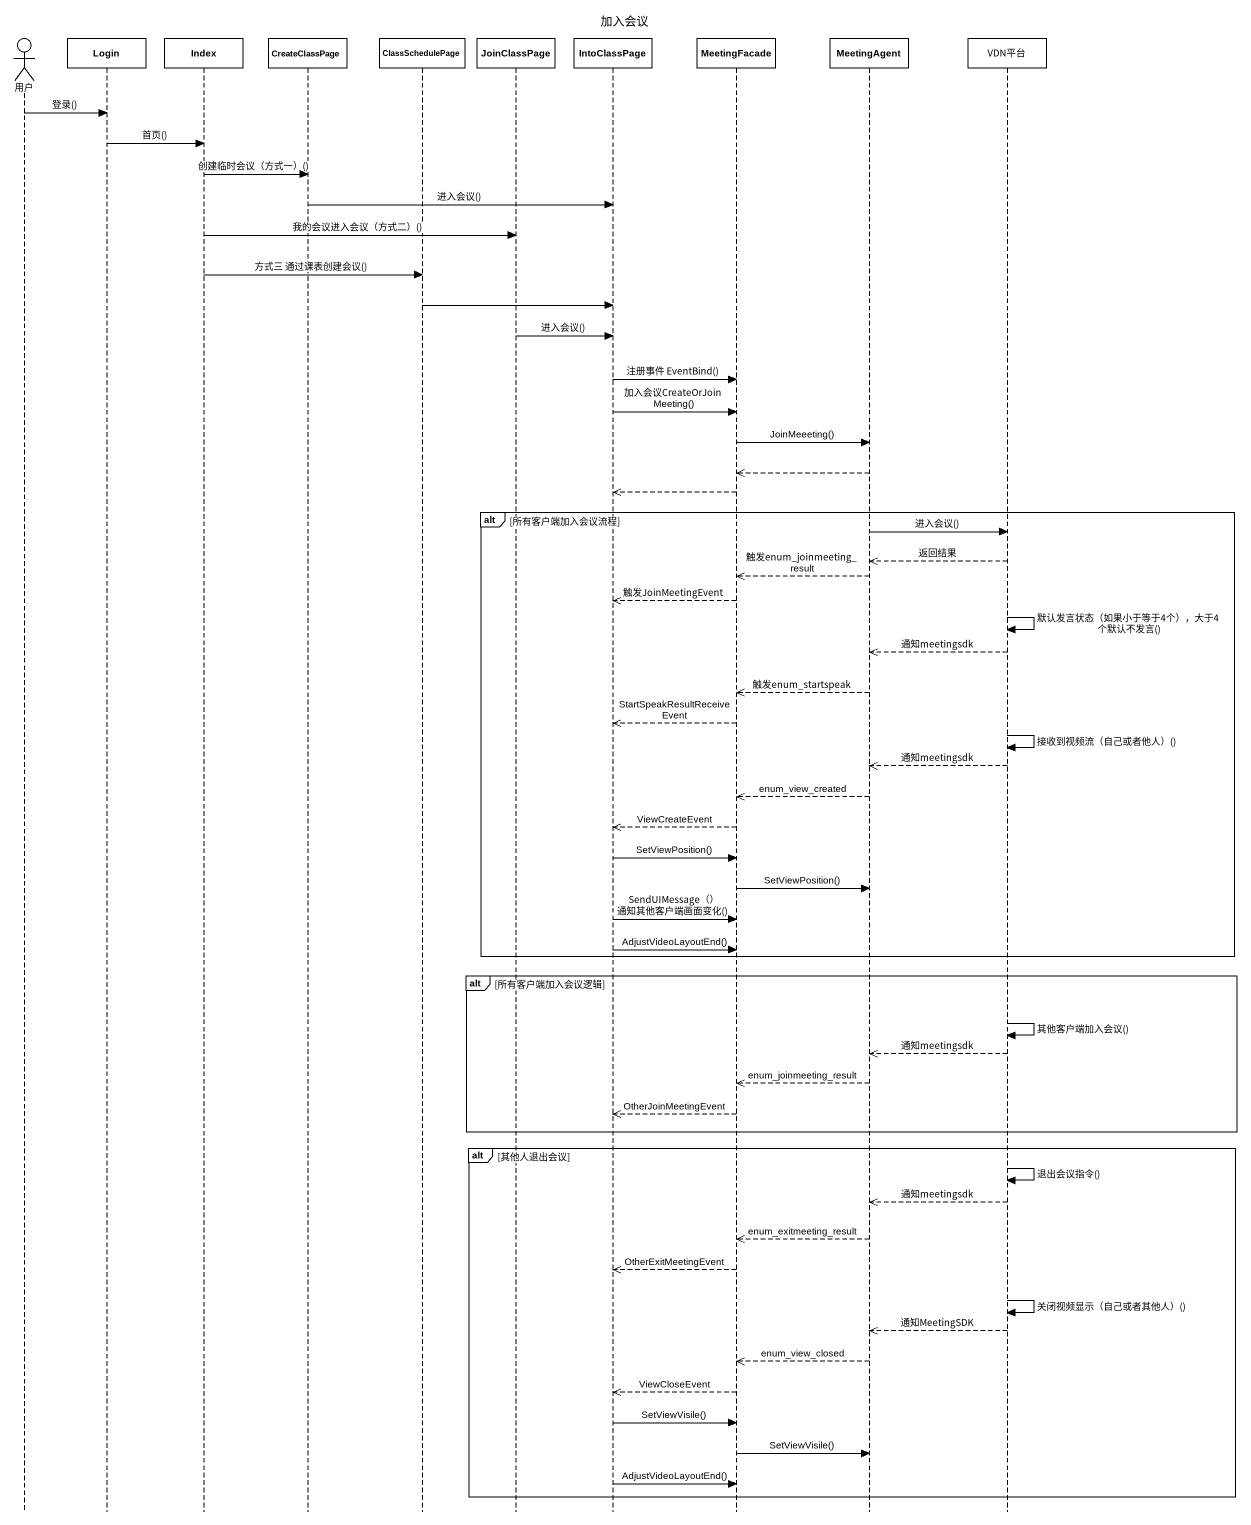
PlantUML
@startuml
title 加入会议
hide footbox
actor 用户
participant Login
participant Index
participant CreateClassPage
participant ClassSchedulePage
participant JoinClassPage
participant IntoClassPage
participant MeetingFacade
participant MeetingAgent
participant VDN平台

用户 -> Login : 登录()
Login -> Index : 首页()
Index -> CreateClassPage : 创建临时会议（方式一）()
CreateClassPage -> IntoClassPage : 进入会议()
Index -> JoinClassPage : 我的会议进入会议（方式二）()
Index -> ClassSchedulePage : 方式三 通过课表创建会议()
ClassSchedulePage -> IntoClassPage
JoinClassPage -> IntoClassPage : 进入会议()
IntoClassPage -> MeetingFacade : 注册事件 EventBind()
IntoClassPage -> MeetingFacade : 加入会议CreateOrJoinMeeting()
MeetingFacade -> MeetingAgent : JoinMeeeting()
MeetingAgent -->> MeetingFacade
MeetingFacade -->> IntoClassPage
alt 所有客户端加入会议流程
  MeetingAgent -> VDN平台 : 进入会议()
  VDN平台 -->> MeetingAgent : 返回结果
  MeetingAgent -->> MeetingFacade : 触发enum_joinmeeting_result
  MeetingFacade -->> IntoClassPage : 触发JoinMeetingEvent
  VDN平台 -> VDN平台 : 默认发言状态（如果小于等于4个），大于4个默认不发言()
  VDN平台 -->> MeetingAgent : 通知meetingsdk
  MeetingAgent -->> MeetingFacade : 触发enum_startspeak
  MeetingFacade -->> IntoClassPage : StartSpeakResultReceiveEvent
  VDN平台 -> VDN平台 : 接收到视频流（自己或者他人）()
  VDN平台 -->> MeetingAgent : 通知meetingsdk
  MeetingAgent -->> MeetingFacade : enum_view_created
  MeetingFacade -->> IntoClassPage : ViewCreateEvent
  IntoClassPage -> MeetingFacade : SetViewPosition()
  MeetingFacade -> MeetingAgent : SetViewPosition()
  IntoClassPage -> MeetingFacade : SendUIMessage（） 通知其他客户端画面变化()
  IntoClassPage -> MeetingFacade : AdjustVideoLayoutEnd()
end
alt 所有客户端加入会议逻辑
  VDN平台 -> VDN平台 : 其他客户端加入会议()
  VDN平台 -->> MeetingAgent : 通知meetingsdk
  MeetingAgent -->> MeetingFacade : enum_joinmeeting_result
  MeetingFacade -->> IntoClassPage : OtherJoinMeetingEvent
end
alt 其他人退出会议
  VDN平台 -> VDN平台 : 退出会议指令()
  VDN平台 -->> MeetingAgent : 通知meetingsdk
  MeetingAgent -->> MeetingFacade : enum_exitmeeting_result
  MeetingFacade -->> IntoClassPage : OtherExitMeetingEvent
  VDN平台 -> VDN平台 : 关闭视频显示（自己或者其他人）()
  VDN平台 -->> MeetingAgent : 通知MeetingSDK
  MeetingAgent -->> MeetingFacade : enum_view_closed
  MeetingFacade -->> IntoClassPage : ViewCloseEvent
  IntoClassPage -> MeetingFacade : SetViewVisile()
  MeetingFacade -> MeetingAgent : SetViewVisile()
  IntoClassPage -> MeetingFacade : AdjustVideoLayoutEnd()
end
@enduml
